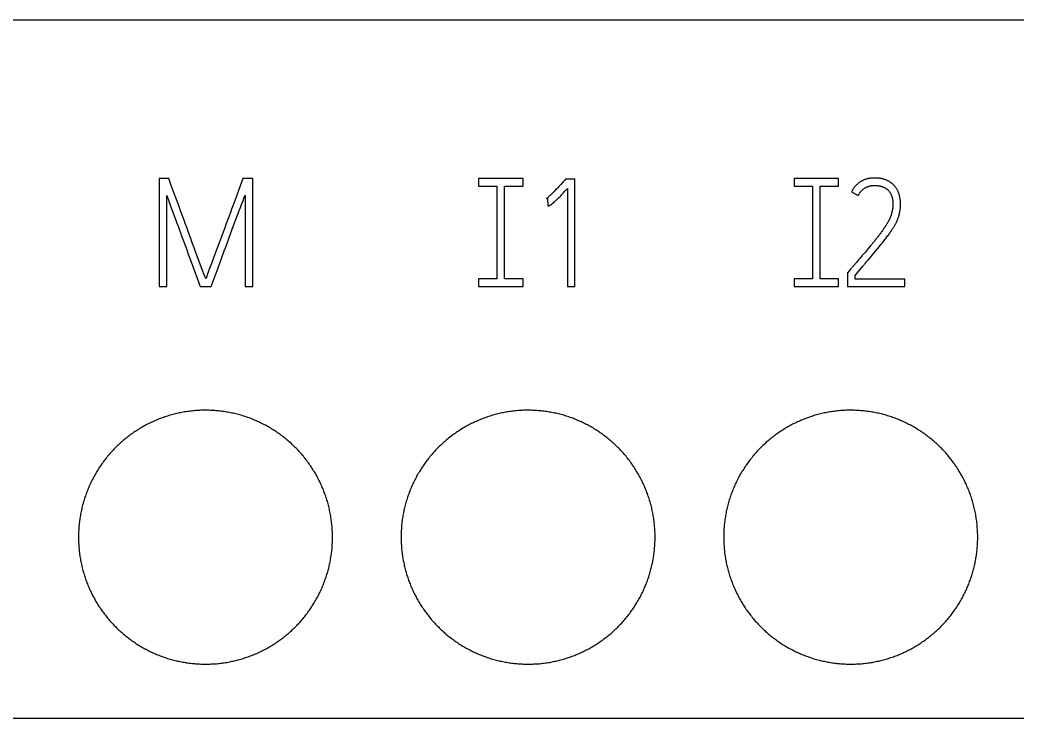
# Model space of a CAD drawing. Extents: x 0 to 420, y 0 to 297.
# Drawn here: x 118.02 to 133.72, y 223.65 to 234.65 of the extents above; entities that cross this region are included whole.
import ezdxf

# ---------------------------------------------------------------- set-up
doc = ezdxf.new("R2010")
doc.units = 0
doc.header["$LTSCALE"] = 23.1
doc.layers.add('10000_FRONT', color=7, linetype='CONTINUOUS')
doc.layers.add('10500_FRONT_LABELING', color=7, linetype='CONTINUOUS')

msp = doc.modelspace()

# ---------------------------------------------------------------- linework, layer by layer
at = {"layer": '10000_FRONT', "color": 7, "linetype": 'CONTINUOUS'}
for p, q in [((110.808, 234.648), (146.308, 234.648)), ((110.808, 223.648), (146.308, 223.648))]:
    msp.add_line(p, q, dxfattribs=at)
for points in [[(122.938, 226.498), (122.938, 226.519), (122.938, 226.541), (122.937, 226.562), (122.936, 226.583), (122.935, 226.605), (122.934, 226.626), (122.932, 226.647), (122.931, 226.668), (122.929, 226.689), (122.927, 226.71), (122.924, 226.731), (122.922, 226.752), (122.919, 226.773), (122.916, 226.794), (122.913, 226.815), (122.909, 226.836), (122.906, 226.857), (122.902, 226.877), (122.898, 226.898), (122.893, 226.919), (122.889, 226.94), (122.884, 226.96), (122.879, 226.981), (122.874, 227.001), (122.868, 227.022), (122.863, 227.042), (122.857, 227.063), (122.851, 227.083), (122.844, 227.103), (122.838, 227.124), (122.831, 227.144), (122.824, 227.164), (122.817, 227.184), (122.809, 227.204), (122.802, 227.224), (122.794, 227.244), (122.786, 227.264), (122.777, 227.283), (122.769, 227.303), (122.76, 227.322), (122.751, 227.342), (122.742, 227.361), (122.733, 227.38), (122.724, 227.399), (122.714, 227.418), (122.704, 227.436), (122.694, 227.455), (122.684, 227.473), (122.674, 227.492), (122.663, 227.51), (122.652, 227.528), (122.641, 227.546), (122.63, 227.564), (122.619, 227.582), (122.607, 227.6), (122.595, 227.618), (122.583, 227.635), (122.571, 227.653), (122.559, 227.67), (122.546, 227.687), (122.533, 227.704), (122.52, 227.721), (122.507, 227.738), (122.494, 227.755), (122.48, 227.772), (122.466, 227.788), (122.453, 227.804), (122.439, 227.82), (122.424, 227.836), (122.41, 227.852), (122.395, 227.868), (122.381, 227.883), (122.366, 227.898), (122.351, 227.913), (122.336, 227.928), (122.321, 227.943), (122.305, 227.958), (122.29, 227.972), (122.274, 227.986), (122.258, 228), (122.242, 228.014), (122.226, 228.028), (122.21, 228.042), (122.193, 228.055), (122.177, 228.068), (122.16, 228.081), (122.143, 228.094), (122.126, 228.107), (122.109, 228.119), (122.092, 228.132), (122.074, 228.144), (122.056, 228.156), (122.039, 228.168), (122.021, 228.18), (122.003, 228.191), (121.984, 228.202), (121.966, 228.214), (121.947, 228.225), (121.929, 228.235), (121.91, 228.246), (121.891, 228.256), (121.873, 228.266), (121.854, 228.276), (121.835, 228.286), (121.816, 228.295), (121.796, 228.304), (121.777, 228.313), (121.758, 228.322), (121.738, 228.331), (121.719, 228.339), (121.699, 228.347), (121.68, 228.355), (121.66, 228.363), (121.64, 228.371), (121.62, 228.378), (121.6, 228.385), (121.58, 228.392), (121.56, 228.399), (121.539, 228.405), (121.519, 228.412), (121.499, 228.418), (121.478, 228.424), (121.457, 228.429), (121.437, 228.435), (121.416, 228.44), (121.395, 228.445), (121.374, 228.45), (121.353, 228.454), (121.332, 228.459), (121.311, 228.463), (121.29, 228.467), (121.269, 228.47), (121.248, 228.474), (121.226, 228.477), (121.205, 228.48), (121.184, 228.483), (121.163, 228.485), (121.142, 228.488), (121.121, 228.49), (121.099, 228.491), (121.078, 228.493), (121.057, 228.494), (121.036, 228.496), (121.014, 228.496), (120.993, 228.497), (120.972, 228.498), (120.951, 228.498), (120.929, 228.498), (120.908, 228.498), (120.887, 228.497), (120.865, 228.497), (120.844, 228.496), (120.823, 228.495), (120.801, 228.493), (120.78, 228.492), (120.759, 228.49), (120.737, 228.488), (120.716, 228.486), (120.694, 228.483), (120.673, 228.48), (120.652, 228.477), (120.631, 228.474), (120.609, 228.471), (120.588, 228.467), (120.567, 228.463), (120.546, 228.459), (120.525, 228.455), (120.505, 228.45), (120.484, 228.446), (120.463, 228.441), (120.442, 228.436), (120.422, 228.43), (120.401, 228.425), (120.381, 228.419), (120.36, 228.413), (120.34, 228.407), (120.32, 228.4), (120.3, 228.393), (120.28, 228.386), (120.26, 228.379), (120.24, 228.372), (120.22, 228.364), (120.2, 228.357), (120.18, 228.349), (120.16, 228.341), (120.141, 228.332), (120.121, 228.323), (120.101, 228.315), (120.082, 228.305), (120.063, 228.296), (120.043, 228.287), (120.024, 228.277), (120.005, 228.267), (119.986, 228.257), (119.967, 228.247), (119.949, 228.236), (119.93, 228.226), (119.912, 228.215), (119.894, 228.204)], [(128.018, 226.498), (128.018, 226.519), (128.018, 226.541), (128.017, 226.562), (128.016, 226.583), (128.015, 226.605), (128.014, 226.626), (128.012, 226.647), (128.011, 226.668), (128.009, 226.689), (128.007, 226.71), (128.004, 226.731), (128.002, 226.752), (127.999, 226.773), (127.996, 226.794), (127.993, 226.815), (127.989, 226.836), (127.986, 226.857), (127.982, 226.877), (127.978, 226.898), (127.973, 226.919), (127.969, 226.94), (127.964, 226.96), (127.959, 226.981), (127.954, 227.001), (127.948, 227.022), (127.943, 227.042), (127.937, 227.063), (127.931, 227.083), (127.924, 227.103), (127.918, 227.124), (127.911, 227.144), (127.904, 227.164), (127.897, 227.184), (127.889, 227.204), (127.882, 227.224), (127.874, 227.244), (127.866, 227.264), (127.857, 227.283), (127.849, 227.303), (127.84, 227.322), (127.831, 227.342), (127.822, 227.361), (127.813, 227.38), (127.804, 227.399), (127.794, 227.418), (127.784, 227.436), (127.774, 227.455), (127.764, 227.473), (127.754, 227.492), (127.743, 227.51), (127.732, 227.528), (127.721, 227.546), (127.71, 227.564), (127.699, 227.582), (127.687, 227.6), (127.675, 227.618), (127.663, 227.635), (127.651, 227.653), (127.639, 227.67), (127.626, 227.687), (127.613, 227.704), (127.6, 227.721), (127.587, 227.738), (127.574, 227.755), (127.56, 227.772), (127.546, 227.788), (127.533, 227.804), (127.519, 227.82), (127.504, 227.836), (127.49, 227.852), (127.475, 227.868), (127.461, 227.883), (127.446, 227.898), (127.431, 227.913), (127.416, 227.928), (127.401, 227.943), (127.385, 227.958), (127.37, 227.972), (127.354, 227.986), (127.338, 228), (127.322, 228.014), (127.306, 228.028), (127.29, 228.042), (127.273, 228.055), (127.257, 228.068), (127.24, 228.081), (127.223, 228.094), (127.206, 228.107), (127.189, 228.119), (127.172, 228.132), (127.154, 228.144), (127.136, 228.156), (127.119, 228.168), (127.101, 228.18), (127.083, 228.191), (127.064, 228.202), (127.046, 228.214), (127.027, 228.225), (127.009, 228.235), (126.99, 228.246), (126.971, 228.256), (126.953, 228.266), (126.934, 228.276), (126.915, 228.286), (126.896, 228.295), (126.876, 228.304), (126.857, 228.313), (126.838, 228.322), (126.818, 228.331), (126.799, 228.339), (126.779, 228.347), (126.76, 228.355), (126.74, 228.363), (126.72, 228.371), (126.7, 228.378), (126.68, 228.385), (126.66, 228.392), (126.64, 228.399), (126.619, 228.405), (126.599, 228.412), (126.579, 228.418), (126.558, 228.424), (126.537, 228.429), (126.517, 228.435), (126.496, 228.44), (126.475, 228.445), (126.454, 228.45), (126.433, 228.454), (126.412, 228.459), (126.391, 228.463), (126.37, 228.467), (126.349, 228.47), (126.328, 228.474), (126.306, 228.477), (126.285, 228.48), (126.264, 228.483), (126.243, 228.485), (126.222, 228.488), (126.201, 228.49), (126.179, 228.491), (126.158, 228.493), (126.137, 228.494), (126.116, 228.496), (126.094, 228.496), (126.073, 228.497), (126.052, 228.498), (126.031, 228.498), (126.009, 228.498), (125.988, 228.498), (125.967, 228.497), (125.945, 228.497), (125.924, 228.496), (125.903, 228.495), (125.881, 228.493), (125.86, 228.492), (125.839, 228.49), (125.817, 228.488), (125.796, 228.486), (125.774, 228.483), (125.753, 228.48), (125.732, 228.477), (125.711, 228.474), (125.689, 228.471), (125.668, 228.467), (125.647, 228.463), (125.626, 228.459), (125.605, 228.455), (125.585, 228.45), (125.564, 228.446), (125.543, 228.441), (125.522, 228.436), (125.502, 228.43), (125.481, 228.425), (125.461, 228.419), (125.44, 228.413), (125.42, 228.407), (125.4, 228.4), (125.38, 228.393), (125.36, 228.386), (125.34, 228.379), (125.32, 228.372), (125.3, 228.364), (125.28, 228.357), (125.26, 228.349), (125.24, 228.341), (125.221, 228.332), (125.201, 228.323), (125.181, 228.315), (125.162, 228.305), (125.143, 228.296), (125.123, 228.287), (125.104, 228.277), (125.085, 228.267), (125.066, 228.257), (125.047, 228.247), (125.029, 228.236), (125.01, 228.226), (124.992, 228.215), (124.974, 228.204)], [(133.098, 226.498), (133.098, 226.519), (133.098, 226.541), (133.097, 226.562), (133.096, 226.583), (133.095, 226.605), (133.094, 226.626), (133.092, 226.647), (133.091, 226.668), (133.089, 226.689), (133.087, 226.71), (133.084, 226.731), (133.082, 226.752), (133.079, 226.773), (133.076, 226.794), (133.073, 226.815), (133.069, 226.836), (133.066, 226.857), (133.062, 226.877), (133.058, 226.898), (133.053, 226.919), (133.049, 226.94), (133.044, 226.96), (133.039, 226.981), (133.034, 227.001), (133.028, 227.022), (133.023, 227.042), (133.017, 227.063), (133.011, 227.083), (133.004, 227.103), (132.998, 227.124), (132.991, 227.144), (132.984, 227.164), (132.977, 227.184), (132.969, 227.204), (132.962, 227.224), (132.954, 227.244), (132.946, 227.264), (132.937, 227.283), (132.929, 227.303), (132.92, 227.322), (132.911, 227.342), (132.902, 227.361), (132.893, 227.38), (132.884, 227.399), (132.874, 227.418), (132.864, 227.436), (132.854, 227.455), (132.844, 227.473), (132.834, 227.492), (132.823, 227.51), (132.812, 227.528), (132.801, 227.546), (132.79, 227.564), (132.779, 227.582), (132.767, 227.6), (132.755, 227.618), (132.743, 227.635), (132.731, 227.653), (132.719, 227.67), (132.706, 227.687), (132.693, 227.704), (132.68, 227.721), (132.667, 227.738), (132.654, 227.755), (132.64, 227.772), (132.626, 227.788), (132.613, 227.804), (132.599, 227.82), (132.584, 227.836), (132.57, 227.852), (132.555, 227.868), (132.541, 227.883), (132.526, 227.898), (132.511, 227.913), (132.496, 227.928), (132.481, 227.943), (132.465, 227.958), (132.45, 227.972), (132.434, 227.986), (132.418, 228), (132.402, 228.014), (132.386, 228.028), (132.37, 228.042), (132.353, 228.055), (132.337, 228.068), (132.32, 228.081), (132.303, 228.094), (132.286, 228.107), (132.269, 228.119), (132.252, 228.132), (132.234, 228.144), (132.216, 228.156), (132.199, 228.168), (132.181, 228.18), (132.163, 228.191), (132.144, 228.202), (132.126, 228.214), (132.107, 228.225), (132.089, 228.235), (132.07, 228.246), (132.051, 228.256), (132.033, 228.266), (132.014, 228.276), (131.995, 228.286), (131.976, 228.295), (131.956, 228.304), (131.937, 228.313), (131.918, 228.322), (131.898, 228.331), (131.879, 228.339), (131.859, 228.347), (131.84, 228.355), (131.82, 228.363), (131.8, 228.371), (131.78, 228.378), (131.76, 228.385), (131.74, 228.392), (131.72, 228.399), (131.699, 228.405), (131.679, 228.412), (131.659, 228.418), (131.638, 228.424), (131.617, 228.429), (131.597, 228.435), (131.576, 228.44), (131.555, 228.445), (131.534, 228.45), (131.513, 228.454), (131.492, 228.459), (131.471, 228.463), (131.45, 228.467), (131.429, 228.47), (131.408, 228.474), (131.386, 228.477), (131.365, 228.48), (131.344, 228.483), (131.323, 228.485), (131.302, 228.488), (131.281, 228.49), (131.259, 228.491), (131.238, 228.493), (131.217, 228.494), (131.196, 228.496), (131.174, 228.496), (131.153, 228.497), (131.132, 228.498), (131.111, 228.498), (131.089, 228.498), (131.068, 228.498), (131.047, 228.497), (131.025, 228.497), (131.004, 228.496), (130.983, 228.495), (130.961, 228.493), (130.94, 228.492), (130.919, 228.49), (130.897, 228.488), (130.876, 228.486), (130.854, 228.483), (130.833, 228.48), (130.812, 228.477), (130.791, 228.474), (130.769, 228.471), (130.748, 228.467), (130.727, 228.463), (130.706, 228.459), (130.685, 228.455), (130.665, 228.45), (130.644, 228.446), (130.623, 228.441), (130.602, 228.436), (130.582, 228.43), (130.561, 228.425), (130.541, 228.419), (130.52, 228.413), (130.5, 228.407), (130.48, 228.4), (130.46, 228.393), (130.44, 228.386), (130.42, 228.379), (130.4, 228.372), (130.38, 228.364), (130.36, 228.357), (130.34, 228.349), (130.32, 228.341), (130.301, 228.332), (130.281, 228.323), (130.261, 228.315), (130.242, 228.305), (130.223, 228.296), (130.203, 228.287), (130.184, 228.277), (130.165, 228.267), (130.146, 228.257), (130.127, 228.247), (130.109, 228.236), (130.09, 228.226), (130.072, 228.215), (130.054, 228.204)], [(119.894, 228.204), (119.876, 228.192), (119.858, 228.181), (119.84, 228.169), (119.822, 228.158), (119.805, 228.146), (119.787, 228.134), (119.77, 228.121), (119.753, 228.109), (119.736, 228.096), (119.719, 228.083), (119.702, 228.07), (119.685, 228.057), (119.669, 228.044), (119.653, 228.03), (119.636, 228.016), (119.62, 228.002), (119.604, 227.988), (119.589, 227.974), (119.573, 227.96), (119.557, 227.945), (119.542, 227.93), (119.527, 227.915), (119.511, 227.9), (119.497, 227.884), (119.482, 227.869), (119.467, 227.853), (119.453, 227.837), (119.439, 227.821), (119.425, 227.805), (119.411, 227.789), (119.397, 227.773), (119.384, 227.756), (119.37, 227.74), (119.357, 227.723), (119.344, 227.706), (119.332, 227.689), (119.319, 227.672), (119.307, 227.655), (119.295, 227.638), (119.283, 227.62), (119.271, 227.603), (119.259, 227.585), (119.248, 227.567), (119.237, 227.549), (119.226, 227.531), (119.215, 227.513), (119.204, 227.494), (119.193, 227.476), (119.183, 227.457), (119.173, 227.439), (119.163, 227.42), (119.153, 227.401), (119.144, 227.382), (119.134, 227.362), (119.125, 227.343), (119.116, 227.324), (119.108, 227.304), (119.099, 227.284), (119.091, 227.265), (119.083, 227.245), (119.075, 227.225), (119.067, 227.206), (119.06, 227.186), (119.053, 227.166), (119.046, 227.146), (119.039, 227.126), (119.033, 227.105), (119.026, 227.085), (119.02, 227.065), (119.014, 227.045), (119.009, 227.024), (119.003, 227.004), (118.998, 226.983), (118.993, 226.963), (118.988, 226.942), (118.983, 226.922), (118.979, 226.901), (118.975, 226.88), (118.971, 226.859), (118.967, 226.838), (118.964, 226.817), (118.96, 226.796), (118.957, 226.775), (118.955, 226.754), (118.952, 226.733), (118.949, 226.712), (118.947, 226.69), (118.945, 226.669), (118.944, 226.648), (118.942, 226.626), (118.941, 226.605), (118.94, 226.584), (118.939, 226.562), (118.939, 226.541), (118.938, 226.519), (118.938, 226.498)], [(124.974, 228.204), (124.956, 228.192), (124.938, 228.181), (124.92, 228.169), (124.902, 228.158), (124.885, 228.146), (124.867, 228.134), (124.85, 228.121), (124.833, 228.109), (124.816, 228.096), (124.799, 228.083), (124.782, 228.07), (124.765, 228.057), (124.749, 228.044), (124.733, 228.03), (124.716, 228.016), (124.7, 228.002), (124.684, 227.988), (124.669, 227.974), (124.653, 227.96), (124.637, 227.945), (124.622, 227.93), (124.607, 227.915), (124.591, 227.9), (124.577, 227.884), (124.562, 227.869), (124.547, 227.853), (124.533, 227.837), (124.519, 227.821), (124.505, 227.805), (124.491, 227.789), (124.477, 227.773), (124.464, 227.756), (124.45, 227.74), (124.437, 227.723), (124.424, 227.706), (124.412, 227.689), (124.399, 227.672), (124.387, 227.655), (124.375, 227.638), (124.363, 227.62), (124.351, 227.603), (124.339, 227.585), (124.328, 227.567), (124.317, 227.549), (124.306, 227.531), (124.295, 227.513), (124.284, 227.494), (124.273, 227.476), (124.263, 227.457), (124.253, 227.439), (124.243, 227.42), (124.233, 227.401), (124.224, 227.382), (124.214, 227.362), (124.205, 227.343), (124.196, 227.324), (124.188, 227.304), (124.179, 227.284), (124.171, 227.265), (124.163, 227.245), (124.155, 227.225), (124.147, 227.206), (124.14, 227.186), (124.133, 227.166), (124.126, 227.146), (124.119, 227.126), (124.113, 227.105), (124.106, 227.085), (124.1, 227.065), (124.094, 227.045), (124.089, 227.024), (124.083, 227.004), (124.078, 226.983), (124.073, 226.963), (124.068, 226.942), (124.063, 226.922), (124.059, 226.901), (124.055, 226.88), (124.051, 226.859), (124.047, 226.838), (124.044, 226.817), (124.04, 226.796), (124.037, 226.775), (124.035, 226.754), (124.032, 226.733), (124.029, 226.712), (124.027, 226.69), (124.025, 226.669), (124.024, 226.648), (124.022, 226.626), (124.021, 226.605), (124.02, 226.584), (124.019, 226.562), (124.019, 226.541), (124.018, 226.519), (124.018, 226.498)], [(130.054, 228.204), (130.036, 228.192), (130.018, 228.181), (130, 228.169), (129.982, 228.158), (129.965, 228.146), (129.947, 228.134), (129.93, 228.121), (129.913, 228.109), (129.896, 228.096), (129.879, 228.083), (129.862, 228.07), (129.845, 228.057), (129.829, 228.044), (129.813, 228.03), (129.796, 228.016), (129.78, 228.002), (129.764, 227.988), (129.749, 227.974), (129.733, 227.96), (129.717, 227.945), (129.702, 227.93), (129.687, 227.915), (129.671, 227.9), (129.657, 227.884), (129.642, 227.869), (129.627, 227.853), (129.613, 227.837), (129.599, 227.821), (129.585, 227.805), (129.571, 227.789), (129.557, 227.773), (129.544, 227.756), (129.53, 227.74), (129.517, 227.723), (129.504, 227.706), (129.492, 227.689), (129.479, 227.672), (129.467, 227.655), (129.455, 227.638), (129.443, 227.62), (129.431, 227.603), (129.419, 227.585), (129.408, 227.567), (129.397, 227.549), (129.386, 227.531), (129.375, 227.513), (129.364, 227.494), (129.353, 227.476), (129.343, 227.457), (129.333, 227.439), (129.323, 227.42), (129.313, 227.401), (129.304, 227.382), (129.294, 227.362), (129.285, 227.343), (129.276, 227.324), (129.268, 227.304), (129.259, 227.284), (129.251, 227.265), (129.243, 227.245), (129.235, 227.225), (129.227, 227.206), (129.22, 227.186), (129.213, 227.166), (129.206, 227.146), (129.199, 227.126), (129.193, 227.105), (129.186, 227.085), (129.18, 227.065), (129.174, 227.045), (129.169, 227.024), (129.163, 227.004), (129.158, 226.983), (129.153, 226.963), (129.148, 226.942), (129.143, 226.922), (129.139, 226.901), (129.135, 226.88), (129.131, 226.859), (129.127, 226.838), (129.124, 226.817), (129.12, 226.796), (129.117, 226.775), (129.115, 226.754), (129.112, 226.733), (129.109, 226.712), (129.107, 226.69), (129.105, 226.669), (129.104, 226.648), (129.102, 226.626), (129.101, 226.605), (129.1, 226.584), (129.099, 226.562), (129.099, 226.541), (129.098, 226.519), (129.098, 226.498)], [(118.938, 226.498), (118.938, 226.477), (118.938, 226.457), (118.939, 226.436), (118.94, 226.416), (118.941, 226.395), (118.942, 226.375), (118.943, 226.355), (118.945, 226.334), (118.947, 226.314), (118.949, 226.294), (118.951, 226.274), (118.953, 226.254), (118.956, 226.233), (118.958, 226.213), (118.961, 226.193), (118.965, 226.173), (118.968, 226.153), (118.972, 226.133), (118.975, 226.113), (118.979, 226.093), (118.984, 226.073), (118.988, 226.054), (118.993, 226.034), (118.997, 226.014), (119.003, 225.994), (119.008, 225.975), (119.013, 225.955), (119.019, 225.935), (119.025, 225.916), (119.031, 225.896), (119.037, 225.877), (119.043, 225.857), (119.05, 225.838), (119.057, 225.818), (119.064, 225.799), (119.071, 225.78), (119.079, 225.761), (119.087, 225.742), (119.094, 225.723), (119.102, 225.704), (119.111, 225.685), (119.119, 225.667), (119.128, 225.648), (119.136, 225.63), (119.145, 225.612), (119.154, 225.593), (119.164, 225.575), (119.173, 225.557), (119.183, 225.539), (119.193, 225.522), (119.203, 225.504), (119.213, 225.486), (119.223, 225.469), (119.234, 225.451), (119.244, 225.434), (119.255, 225.417), (119.266, 225.4), (119.278, 225.383), (119.289, 225.366), (119.301, 225.349), (119.313, 225.333), (119.325, 225.316), (119.337, 225.299), (119.349, 225.283), (119.362, 225.267), (119.375, 225.251), (119.388, 225.235), (119.401, 225.219), (119.414, 225.203), (119.427, 225.187), (119.441, 225.172), (119.455, 225.157), (119.468, 225.142), (119.482, 225.127), (119.496, 225.112), (119.511, 225.097), (119.525, 225.083), (119.539, 225.068), (119.554, 225.054), (119.569, 225.04), (119.584, 225.026), (119.599, 225.012), (119.614, 224.999), (119.629, 224.986), (119.645, 224.972), (119.66, 224.959), (119.676, 224.946), (119.692, 224.933), (119.708, 224.921), (119.724, 224.908), (119.741, 224.896), (119.757, 224.884), (119.774, 224.872), (119.79, 224.86), (119.807, 224.848), (119.824, 224.837), (119.841, 224.825), (119.859, 224.814), (119.876, 224.803), (119.894, 224.792), (119.911, 224.782), (119.929, 224.771), (119.947, 224.761), (119.965, 224.751), (119.983, 224.741), (120.001, 224.731), (120.019, 224.722), (120.037, 224.712), (120.056, 224.703), (120.074, 224.694), (120.093, 224.685), (120.111, 224.677), (120.13, 224.669), (120.148, 224.66), (120.167, 224.652), (120.186, 224.645), (120.205, 224.637), (120.224, 224.63), (120.243, 224.623), (120.262, 224.616), (120.282, 224.609), (120.301, 224.602), (120.32, 224.596), (120.34, 224.589), (120.359, 224.583), (120.379, 224.578), (120.399, 224.572), (120.419, 224.567), (120.439, 224.561), (120.459, 224.556), (120.479, 224.551), (120.499, 224.547), (120.519, 224.542), (120.539, 224.538), (120.56, 224.534), (120.58, 224.53), (120.6, 224.527), (120.62, 224.523), (120.641, 224.52), (120.661, 224.517), (120.681, 224.515), (120.702, 224.512), (120.722, 224.51), (120.742, 224.508), (120.763, 224.506), (120.783, 224.504), (120.803, 224.503), (120.824, 224.501), (120.844, 224.5), (120.865, 224.499), (120.885, 224.499), (120.905, 224.498), (120.926, 224.498), (120.946, 224.498), (120.967, 224.498), (120.987, 224.499), (121.008, 224.499), (121.028, 224.5), (121.049, 224.501), (121.069, 224.502), (121.09, 224.504), (121.11, 224.505), (121.131, 224.507), (121.151, 224.509), (121.172, 224.512), (121.193, 224.514), (121.213, 224.517), (121.233, 224.52), (121.254, 224.523), (121.274, 224.526), (121.294, 224.53), (121.315, 224.534), (121.335, 224.538), (121.355, 224.542), (121.375, 224.546), (121.395, 224.551), (121.415, 224.556), (121.434, 224.561), (121.454, 224.566), (121.474, 224.571), (121.494, 224.577), (121.513, 224.582), (121.533, 224.588), (121.552, 224.595), (121.572, 224.601), (121.591, 224.608), (121.61, 224.614), (121.629, 224.621), (121.649, 224.628), (121.668, 224.636), (121.687, 224.643), (121.706, 224.651), (121.725, 224.659), (121.744, 224.667), (121.762, 224.676), (121.781, 224.684), (121.8, 224.693), (121.818, 224.702), (121.837, 224.711)], [(121.837, 224.711), (121.855, 224.721), (121.874, 224.73), (121.892, 224.74), (121.91, 224.75), (121.928, 224.76), (121.945, 224.77), (121.963, 224.781), (121.981, 224.791), (121.998, 224.802), (122.015, 224.813), (122.032, 224.824), (122.049, 224.835), (122.066, 224.847), (122.083, 224.858), (122.1, 224.87), (122.116, 224.882), (122.133, 224.894), (122.149, 224.906), (122.165, 224.919), (122.181, 224.931), (122.197, 224.944), (122.213, 224.957), (122.229, 224.97), (122.244, 224.983), (122.26, 224.997), (122.275, 225.01), (122.29, 225.024), (122.305, 225.038), (122.32, 225.052), (122.335, 225.067), (122.35, 225.081), (122.364, 225.096), (122.379, 225.11), (122.393, 225.125), (122.407, 225.14), (122.421, 225.156), (122.434, 225.171), (122.448, 225.186), (122.461, 225.202), (122.474, 225.217), (122.487, 225.233), (122.5, 225.249), (122.513, 225.265), (122.525, 225.281), (122.538, 225.297), (122.55, 225.314), (122.562, 225.33), (122.574, 225.347), (122.585, 225.363), (122.597, 225.38), (122.608, 225.397), (122.619, 225.414), (122.63, 225.431), (122.641, 225.449), (122.651, 225.466), (122.662, 225.484), (122.672, 225.501), (122.682, 225.519), (122.692, 225.537), (122.702, 225.555), (122.711, 225.573), (122.721, 225.591), (122.73, 225.61), (122.739, 225.628), (122.748, 225.647), (122.757, 225.665), (122.765, 225.684), (122.773, 225.703), (122.781, 225.722), (122.789, 225.741), (122.797, 225.76), (122.804, 225.779), (122.811, 225.798), (122.819, 225.817), (122.825, 225.836), (122.832, 225.855), (122.838, 225.875), (122.845, 225.894), (122.851, 225.913), (122.857, 225.933), (122.862, 225.952), (122.868, 225.972), (122.873, 225.992), (122.878, 226.011), (122.883, 226.031), (122.887, 226.051), (122.892, 226.071), (122.896, 226.09), (122.9, 226.11), (122.904, 226.13), (122.908, 226.151), (122.911, 226.171), (122.914, 226.191), (122.917, 226.211), (122.92, 226.231), (122.923, 226.252), (122.925, 226.272), (122.928, 226.293), (122.93, 226.313), (122.931, 226.334), (122.933, 226.354), (122.934, 226.375), (122.935, 226.395), (122.936, 226.416), (122.937, 226.436), (122.938, 226.457), (122.938, 226.477), (122.938, 226.498)], [(124.018, 226.498), (124.018, 226.477), (124.018, 226.457), (124.019, 226.436), (124.02, 226.416), (124.021, 226.395), (124.022, 226.375), (124.023, 226.355), (124.025, 226.334), (124.027, 226.314), (124.029, 226.294), (124.031, 226.274), (124.033, 226.254), (124.036, 226.233), (124.038, 226.213), (124.041, 226.193), (124.045, 226.173), (124.048, 226.153), (124.052, 226.133), (124.055, 226.113), (124.059, 226.093), (124.064, 226.073), (124.068, 226.054), (124.073, 226.034), (124.077, 226.014), (124.083, 225.994), (124.088, 225.975), (124.093, 225.955), (124.099, 225.935), (124.105, 225.916), (124.111, 225.896), (124.117, 225.877), (124.123, 225.857), (124.13, 225.838), (124.137, 225.818), (124.144, 225.799), (124.151, 225.78), (124.159, 225.761), (124.167, 225.742), (124.174, 225.723), (124.182, 225.704), (124.191, 225.685), (124.199, 225.667), (124.208, 225.648), (124.216, 225.63), (124.225, 225.612), (124.234, 225.593), (124.244, 225.575), (124.253, 225.557), (124.263, 225.539), (124.273, 225.522), (124.283, 225.504), (124.293, 225.486), (124.303, 225.469), (124.314, 225.451), (124.324, 225.434), (124.335, 225.417), (124.346, 225.4), (124.358, 225.383), (124.369, 225.366), (124.381, 225.349), (124.393, 225.333), (124.405, 225.316), (124.417, 225.299), (124.429, 225.283), (124.442, 225.267), (124.455, 225.251), (124.468, 225.235), (124.481, 225.219), (124.494, 225.203), (124.507, 225.187), (124.521, 225.172), (124.535, 225.157), (124.548, 225.142), (124.562, 225.127), (124.576, 225.112), (124.591, 225.097), (124.605, 225.083), (124.619, 225.068), (124.634, 225.054), (124.649, 225.04), (124.664, 225.026), (124.679, 225.012), (124.694, 224.999), (124.709, 224.986), (124.725, 224.972), (124.74, 224.959), (124.756, 224.946), (124.772, 224.933), (124.788, 224.921), (124.804, 224.908), (124.821, 224.896), (124.837, 224.884), (124.854, 224.872), (124.87, 224.86), (124.887, 224.848), (124.904, 224.837), (124.921, 224.825), (124.939, 224.814), (124.956, 224.803), (124.974, 224.792), (124.991, 224.782), (125.009, 224.771), (125.027, 224.761), (125.045, 224.751), (125.063, 224.741), (125.081, 224.731), (125.099, 224.722), (125.117, 224.712), (125.136, 224.703), (125.154, 224.694), (125.173, 224.685), (125.191, 224.677), (125.21, 224.669), (125.228, 224.66), (125.247, 224.652), (125.266, 224.645), (125.285, 224.637), (125.304, 224.63), (125.323, 224.623), (125.342, 224.616), (125.362, 224.609), (125.381, 224.602), (125.4, 224.596), (125.42, 224.589), (125.439, 224.583), (125.459, 224.578), (125.479, 224.572), (125.499, 224.567), (125.519, 224.561), (125.539, 224.556), (125.559, 224.551), (125.579, 224.547), (125.599, 224.542), (125.619, 224.538), (125.64, 224.534), (125.66, 224.53), (125.68, 224.527), (125.7, 224.523), (125.721, 224.52), (125.741, 224.517), (125.761, 224.515), (125.782, 224.512), (125.802, 224.51), (125.822, 224.508), (125.843, 224.506), (125.863, 224.504), (125.883, 224.503), (125.904, 224.501), (125.924, 224.5), (125.945, 224.499), (125.965, 224.499), (125.985, 224.498), (126.006, 224.498), (126.026, 224.498), (126.047, 224.498), (126.067, 224.499), (126.088, 224.499), (126.108, 224.5), (126.129, 224.501), (126.149, 224.502), (126.17, 224.504), (126.19, 224.505), (126.211, 224.507), (126.231, 224.509), (126.252, 224.512), (126.273, 224.514), (126.293, 224.517), (126.313, 224.52), (126.334, 224.523), (126.354, 224.526), (126.374, 224.53), (126.395, 224.534), (126.415, 224.538), (126.435, 224.542), (126.455, 224.546), (126.475, 224.551), (126.495, 224.556), (126.514, 224.561), (126.534, 224.566), (126.554, 224.571), (126.574, 224.577), (126.593, 224.582), (126.613, 224.588), (126.632, 224.595), (126.652, 224.601), (126.671, 224.608), (126.69, 224.614), (126.709, 224.621), (126.729, 224.628), (126.748, 224.636), (126.767, 224.643), (126.786, 224.651), (126.805, 224.659), (126.824, 224.667), (126.842, 224.676), (126.861, 224.684), (126.88, 224.693), (126.898, 224.702), (126.917, 224.711)], [(126.917, 224.711), (126.935, 224.721), (126.954, 224.73), (126.972, 224.74), (126.99, 224.75), (127.008, 224.76), (127.025, 224.77), (127.043, 224.781), (127.061, 224.791), (127.078, 224.802), (127.095, 224.813), (127.112, 224.824), (127.129, 224.835), (127.146, 224.847), (127.163, 224.858), (127.18, 224.87), (127.196, 224.882), (127.213, 224.894), (127.229, 224.906), (127.245, 224.919), (127.261, 224.931), (127.277, 224.944), (127.293, 224.957), (127.309, 224.97), (127.324, 224.983), (127.34, 224.997), (127.355, 225.01), (127.37, 225.024), (127.385, 225.038), (127.4, 225.052), (127.415, 225.067), (127.43, 225.081), (127.444, 225.096), (127.459, 225.11), (127.473, 225.125), (127.487, 225.14), (127.501, 225.156), (127.514, 225.171), (127.528, 225.186), (127.541, 225.202), (127.554, 225.217), (127.567, 225.233), (127.58, 225.249), (127.593, 225.265), (127.605, 225.281), (127.618, 225.297), (127.63, 225.314), (127.642, 225.33), (127.654, 225.347), (127.665, 225.363), (127.677, 225.38), (127.688, 225.397), (127.699, 225.414), (127.71, 225.431), (127.721, 225.449), (127.731, 225.466), (127.742, 225.484), (127.752, 225.501), (127.762, 225.519), (127.772, 225.537), (127.782, 225.555), (127.791, 225.573), (127.801, 225.591), (127.81, 225.61), (127.819, 225.628), (127.828, 225.647), (127.837, 225.665), (127.845, 225.684), (127.853, 225.703), (127.861, 225.722), (127.869, 225.741), (127.877, 225.76), (127.884, 225.779), (127.891, 225.798), (127.899, 225.817), (127.905, 225.836), (127.912, 225.855), (127.918, 225.875), (127.925, 225.894), (127.931, 225.913), (127.937, 225.933), (127.942, 225.952), (127.948, 225.972), (127.953, 225.992), (127.958, 226.011), (127.963, 226.031), (127.967, 226.051), (127.972, 226.071), (127.976, 226.09), (127.98, 226.11), (127.984, 226.13), (127.988, 226.151), (127.991, 226.171), (127.994, 226.191), (127.997, 226.211), (128, 226.231), (128.003, 226.252), (128.005, 226.272), (128.008, 226.293), (128.01, 226.313), (128.011, 226.334), (128.013, 226.354), (128.014, 226.375), (128.015, 226.395), (128.016, 226.416), (128.017, 226.436), (128.018, 226.457), (128.018, 226.477), (128.018, 226.498)], [(129.098, 226.498), (129.098, 226.477), (129.098, 226.457), (129.099, 226.436), (129.1, 226.416), (129.101, 226.395), (129.102, 226.375), (129.103, 226.355), (129.105, 226.334), (129.107, 226.314), (129.109, 226.294), (129.111, 226.274), (129.113, 226.254), (129.116, 226.233), (129.118, 226.213), (129.121, 226.193), (129.125, 226.173), (129.128, 226.153), (129.132, 226.133), (129.135, 226.113), (129.139, 226.093), (129.144, 226.073), (129.148, 226.054), (129.153, 226.034), (129.157, 226.014), (129.163, 225.994), (129.168, 225.975), (129.173, 225.955), (129.179, 225.935), (129.185, 225.916), (129.191, 225.896), (129.197, 225.877), (129.203, 225.857), (129.21, 225.838), (129.217, 225.818), (129.224, 225.799), (129.231, 225.78), (129.239, 225.761), (129.247, 225.742), (129.254, 225.723), (129.262, 225.704), (129.271, 225.685), (129.279, 225.667), (129.288, 225.648), (129.296, 225.63), (129.305, 225.612), (129.314, 225.593), (129.324, 225.575), (129.333, 225.557), (129.343, 225.539), (129.353, 225.522), (129.363, 225.504), (129.373, 225.486), (129.383, 225.469), (129.394, 225.451), (129.404, 225.434), (129.415, 225.417), (129.426, 225.4), (129.438, 225.383), (129.449, 225.366), (129.461, 225.349), (129.473, 225.333), (129.485, 225.316), (129.497, 225.299), (129.509, 225.283), (129.522, 225.267), (129.535, 225.251), (129.548, 225.235), (129.561, 225.219), (129.574, 225.203), (129.587, 225.187), (129.601, 225.172), (129.615, 225.157), (129.628, 225.142), (129.642, 225.127), (129.656, 225.112), (129.671, 225.097), (129.685, 225.083), (129.699, 225.068), (129.714, 225.054), (129.729, 225.04), (129.744, 225.026), (129.759, 225.012), (129.774, 224.999), (129.789, 224.986), (129.805, 224.972), (129.82, 224.959), (129.836, 224.946), (129.852, 224.933), (129.868, 224.921), (129.884, 224.908), (129.901, 224.896), (129.917, 224.884), (129.934, 224.872), (129.95, 224.86), (129.967, 224.848), (129.984, 224.837), (130.001, 224.825), (130.019, 224.814), (130.036, 224.803), (130.054, 224.792), (130.071, 224.782), (130.089, 224.771), (130.107, 224.761), (130.125, 224.751), (130.143, 224.741), (130.161, 224.731), (130.179, 224.722), (130.197, 224.712), (130.216, 224.703), (130.234, 224.694), (130.253, 224.685), (130.271, 224.677), (130.29, 224.669), (130.308, 224.66), (130.327, 224.652), (130.346, 224.645), (130.365, 224.637), (130.384, 224.63), (130.403, 224.623), (130.422, 224.616), (130.442, 224.609), (130.461, 224.602), (130.48, 224.596), (130.5, 224.589), (130.519, 224.583), (130.539, 224.578), (130.559, 224.572), (130.579, 224.567), (130.599, 224.561), (130.619, 224.556), (130.639, 224.551), (130.659, 224.547), (130.679, 224.542), (130.699, 224.538), (130.72, 224.534), (130.74, 224.53), (130.76, 224.527), (130.78, 224.523), (130.801, 224.52), (130.821, 224.517), (130.841, 224.515), (130.862, 224.512), (130.882, 224.51), (130.902, 224.508), (130.923, 224.506), (130.943, 224.504), (130.963, 224.503), (130.984, 224.501), (131.004, 224.5), (131.025, 224.499), (131.045, 224.499), (131.065, 224.498), (131.086, 224.498), (131.106, 224.498), (131.127, 224.498), (131.147, 224.499), (131.168, 224.499), (131.188, 224.5), (131.209, 224.501), (131.229, 224.502), (131.25, 224.504), (131.27, 224.505), (131.291, 224.507), (131.311, 224.509), (131.332, 224.512), (131.353, 224.514), (131.373, 224.517), (131.393, 224.52), (131.414, 224.523), (131.434, 224.526), (131.454, 224.53), (131.475, 224.534), (131.495, 224.538), (131.515, 224.542), (131.535, 224.546), (131.555, 224.551), (131.575, 224.556), (131.594, 224.561), (131.614, 224.566), (131.634, 224.571), (131.654, 224.577), (131.673, 224.582), (131.693, 224.588), (131.712, 224.595), (131.732, 224.601), (131.751, 224.608), (131.77, 224.614), (131.789, 224.621), (131.809, 224.628), (131.828, 224.636), (131.847, 224.643), (131.866, 224.651), (131.885, 224.659), (131.904, 224.667), (131.922, 224.676), (131.941, 224.684), (131.96, 224.693), (131.978, 224.702), (131.997, 224.711)], [(131.997, 224.711), (132.015, 224.721), (132.034, 224.73), (132.052, 224.74), (132.07, 224.75), (132.088, 224.76), (132.105, 224.77), (132.123, 224.781), (132.141, 224.791), (132.158, 224.802), (132.175, 224.813), (132.192, 224.824), (132.209, 224.835), (132.226, 224.847), (132.243, 224.858), (132.26, 224.87), (132.276, 224.882), (132.293, 224.894), (132.309, 224.906), (132.325, 224.919), (132.341, 224.931), (132.357, 224.944), (132.373, 224.957), (132.389, 224.97), (132.404, 224.983), (132.42, 224.997), (132.435, 225.01), (132.45, 225.024), (132.465, 225.038), (132.48, 225.052), (132.495, 225.067), (132.51, 225.081), (132.524, 225.096), (132.539, 225.11), (132.553, 225.125), (132.567, 225.14), (132.581, 225.156), (132.594, 225.171), (132.608, 225.186), (132.621, 225.202), (132.634, 225.217), (132.647, 225.233), (132.66, 225.249), (132.673, 225.265), (132.685, 225.281), (132.698, 225.297), (132.71, 225.314), (132.722, 225.33), (132.734, 225.347), (132.745, 225.363), (132.757, 225.38), (132.768, 225.397), (132.779, 225.414), (132.79, 225.431), (132.801, 225.449), (132.811, 225.466), (132.822, 225.484), (132.832, 225.501), (132.842, 225.519), (132.852, 225.537), (132.862, 225.555), (132.871, 225.573), (132.881, 225.591), (132.89, 225.61), (132.899, 225.628), (132.908, 225.647), (132.917, 225.665), (132.925, 225.684), (132.933, 225.703), (132.941, 225.722), (132.949, 225.741), (132.957, 225.76), (132.964, 225.779), (132.971, 225.798), (132.979, 225.817), (132.985, 225.836), (132.992, 225.855), (132.998, 225.875), (133.005, 225.894), (133.011, 225.913), (133.017, 225.933), (133.022, 225.952), (133.028, 225.972), (133.033, 225.992), (133.038, 226.011), (133.043, 226.031), (133.047, 226.051), (133.052, 226.071), (133.056, 226.09), (133.06, 226.11), (133.064, 226.13), (133.068, 226.151), (133.071, 226.171), (133.074, 226.191), (133.077, 226.211), (133.08, 226.231), (133.083, 226.252), (133.085, 226.272), (133.088, 226.293), (133.09, 226.313), (133.091, 226.334), (133.093, 226.354), (133.094, 226.375), (133.095, 226.395), (133.096, 226.416), (133.097, 226.436), (133.098, 226.457), (133.098, 226.477), (133.098, 226.498)]]:
    msp.add_lwpolyline(points, dxfattribs=at)
at = {"layer": '10500_FRONT_LABELING', "color": 7, "linetype": 'CONTINUOUS'}
for p, q in [((120.208, 232.148), (120.208, 230.448)), ((120.359, 232.148), (120.208, 232.148)), ((120.399, 232.039), (120.359, 232.148)), ((121.528, 232.148), (121.459, 231.96)), ((121.682, 232.148), (121.528, 232.148)), ((121.682, 230.448), (121.682, 232.148)), ((125.238, 232.148), (125.238, 232.028)), ((125.938, 232.148), (125.238, 232.148)), ((125.938, 232.028), (125.938, 232.148)), ((126.608, 232.139), (126.591, 232.12)), ((126.756, 232.139), (126.608, 232.139)), ((126.756, 230.446), (126.756, 232.139)), ((130.208, 232.148), (130.208, 232.028)), ((130.908, 232.148), (130.208, 232.148)), ((130.908, 232.028), (130.908, 232.148)), ((121.459, 231.96), (121.42, 231.853)), ((125.238, 232.028), (125.528, 232.028)), ((125.528, 232.028), (125.528, 230.568)), ((125.648, 230.568), (125.648, 232.028)), ((125.648, 232.028), (125.938, 232.028)), ((126.425, 231.94), (126.414, 231.929)), ((126.436, 231.952), (126.425, 231.94)), ((126.452, 231.969), (126.436, 231.952)), ((126.468, 231.986), (126.452, 231.969)), ((126.484, 232.003), (126.468, 231.986)), ((126.501, 232.021), (126.484, 232.003)), ((126.517, 232.038), (126.501, 232.021)), ((126.533, 232.055), (126.517, 232.038)), ((126.547, 231.895), (126.57, 231.919)), ((126.57, 231.919), (126.596, 231.948)), ((126.596, 231.948), (126.638, 231.992)), ((126.638, 231.992), (126.638, 230.446)), ((130.208, 232.028), (130.498, 232.028)), ((130.498, 232.028), (130.498, 230.568)), ((130.618, 230.568), (130.618, 232.028)), ((130.618, 232.028), (130.908, 232.028)), ((131.112, 231.938), (131.218, 231.884)), ((120.328, 230.448), (120.328, 231.884)), ((120.506, 231.748), (120.479, 231.821)), ((121.39, 231.773), (121.37, 231.719)), ((121.42, 231.853), (121.39, 231.773)), ((121.561, 231.889), (121.561, 230.448)), ((126.308, 231.834), (126.322, 231.839)), ((126.322, 231.839), (126.329, 231.719)), ((126.448, 231.797), (126.456, 231.804)), ((126.456, 231.804), (126.464, 231.812)), ((126.464, 231.812), (126.472, 231.82)), ((126.472, 231.82), (126.48, 231.828)), ((126.48, 231.828), (126.492, 231.839)), ((126.492, 231.839), (126.504, 231.851)), ((126.504, 231.851), (126.516, 231.863)), ((126.516, 231.863), (126.531, 231.879)), ((126.531, 231.879), (126.547, 231.895)), ((120.399, 231.689), (120.471, 231.495)), ((120.526, 231.694), (120.506, 231.748)), ((120.546, 231.639), (120.526, 231.694)), ((120.607, 231.476), (120.546, 231.639)), ((121.35, 231.666), (121.33, 231.612)), ((121.37, 231.719), (121.35, 231.666)), ((121.451, 231.596), (121.47, 231.645)), ((121.47, 231.645), (121.488, 231.694)), ((120.471, 231.495), (120.489, 231.446)), ((120.489, 231.446), (120.507, 231.397)), ((120.62, 231.439), (120.607, 231.476)), ((121.333, 231.279), (121.397, 231.45)), ((121.397, 231.45), (121.433, 231.547)), ((121.433, 231.547), (121.451, 231.596)), ((120.507, 231.397), (120.525, 231.349)), ((120.633, 231.403), (120.62, 231.439)), ((120.647, 231.367), (120.633, 231.403)), ((121.24, 231.372), (121.111, 231.024)), ((121.26, 231.425), (121.24, 231.372)), ((131.571, 231.292), (131.562, 231.28)), ((131.579, 231.304), (131.571, 231.292)), ((131.588, 231.316), (131.579, 231.304)), ((131.597, 231.328), (131.588, 231.316)), ((131.605, 231.341), (131.597, 231.328)), ((131.614, 231.353), (131.605, 231.341)), ((131.622, 231.365), (131.614, 231.353)), ((131.63, 231.377), (131.622, 231.365)), ((131.639, 231.39), (131.63, 231.377)), ((131.647, 231.402), (131.639, 231.39)), ((131.655, 231.415), (131.647, 231.402)), ((131.712, 231.288), (131.722, 231.303)), ((131.722, 231.303), (131.733, 231.318)), ((120.578, 231.202), (120.596, 231.154)), ((120.596, 231.154), (120.623, 231.081)), ((120.692, 231.239), (120.679, 231.275)), ((120.706, 231.203), (120.692, 231.239)), ((120.719, 231.166), (120.706, 231.203)), ((120.739, 231.112), (120.719, 231.166)), ((121.252, 231.059), (121.288, 231.156)), ((121.288, 231.156), (121.306, 231.205)), ((121.306, 231.205), (121.333, 231.279)), ((131.457, 231.145), (131.443, 231.128)), ((131.471, 231.162), (131.457, 231.145)), ((131.481, 231.174), (131.471, 231.162)), ((131.49, 231.186), (131.481, 231.174)), ((131.499, 231.197), (131.49, 231.186)), ((131.508, 231.209), (131.499, 231.197)), ((131.517, 231.221), (131.508, 231.209)), ((131.526, 231.233), (131.517, 231.221)), ((131.535, 231.244), (131.526, 231.233)), ((131.544, 231.256), (131.535, 231.244)), ((131.553, 231.268), (131.544, 231.256)), ((131.562, 231.28), (131.553, 231.268)), ((131.58, 231.115), (131.597, 231.136)), ((131.597, 231.136), (131.614, 231.157)), ((131.614, 231.157), (131.625, 231.172)), ((131.625, 231.172), (131.636, 231.186)), ((131.636, 231.186), (131.647, 231.2)), ((131.647, 231.2), (131.658, 231.215)), ((131.658, 231.215), (131.669, 231.229)), ((131.669, 231.229), (131.68, 231.244)), ((131.68, 231.244), (131.691, 231.258)), ((131.691, 231.258), (131.701, 231.273)), ((131.701, 231.273), (131.712, 231.288)), ((120.623, 231.081), (120.632, 231.057)), ((120.632, 231.057), (120.65, 231.008)), ((120.65, 231.008), (120.667, 230.959)), ((120.759, 231.057), (120.739, 231.112)), ((120.786, 230.985), (120.759, 231.057)), ((120.813, 230.912), (120.786, 230.985)), ((121.111, 231.024), (121.081, 230.943)), ((121.189, 230.888), (121.234, 231.01)), ((121.234, 231.01), (121.252, 231.059)), ((131.329, 230.991), (131.305, 230.963)), ((131.353, 231.02), (131.329, 230.991)), ((131.381, 231.054), (131.353, 231.02)), ((131.41, 231.088), (131.381, 231.054)), ((131.429, 231.111), (131.41, 231.088)), ((131.443, 231.128), (131.429, 231.111)), ((131.459, 230.968), (131.494, 231.01)), ((131.494, 231.01), (131.529, 231.052)), ((131.529, 231.052), (131.557, 231.087)), ((131.557, 231.087), (131.58, 231.115)), ((120.667, 230.959), (120.712, 230.837)), ((120.712, 230.837), (120.854, 230.448)), ((120.84, 230.84), (120.813, 230.912)), ((120.908, 230.658), (120.84, 230.84)), ((121.081, 230.943), (121.031, 230.81)), ((121.162, 230.814), (121.189, 230.888)), ((131.218, 230.861), (131.189, 230.827)), ((131.247, 230.895), (131.218, 230.861)), ((131.276, 230.929), (131.247, 230.895)), ((131.305, 230.963), (131.276, 230.929)), ((131.418, 230.92), (131.459, 230.968)), ((121.031, 230.81), (121.011, 230.756)), ((121.026, 230.448), (121.135, 230.741)), ((121.135, 230.741), (121.162, 230.814)), ((131.077, 230.698), (131.048, 230.665)), ((131.048, 230.665), (131.048, 230.448)), ((131.166, 230.622), (131.242, 230.712)), ((131.242, 230.712), (131.283, 230.761)), ((131.283, 230.761), (131.33, 230.816)), ((120.922, 230.622), (120.908, 230.658)), ((120.953, 230.595), (120.944, 230.568)), ((125.238, 230.568), (125.238, 230.448)), ((125.528, 230.568), (125.238, 230.568)), ((125.938, 230.568), (125.648, 230.568)), ((125.938, 230.448), (125.938, 230.568)), ((130.208, 230.568), (130.208, 230.448)), ((130.498, 230.568), (130.208, 230.568)), ((130.908, 230.568), (130.618, 230.568)), ((130.908, 230.448), (130.908, 230.568)), ((131.166, 230.566), (131.166, 230.622)), ((131.953, 230.566), (131.166, 230.566)), ((131.953, 230.448), (131.953, 230.566)), ((120.208, 230.448), (120.328, 230.448)), ((120.854, 230.448), (121.026, 230.448)), ((121.561, 230.448), (121.682, 230.448)), ((125.238, 230.448), (125.938, 230.448)), ((126.638, 230.446), (126.756, 230.446)), ((130.208, 230.448), (130.908, 230.448)), ((131.048, 230.448), (131.953, 230.448))]:
    msp.add_line(p, q, dxfattribs=at)
for points in [[(126.581, 232.108), (126.57, 232.096), (126.533, 232.055)], [(126.591, 232.12), (126.586, 232.114), (126.581, 232.108)], [(131.678, 232.115), (131.67, 232.119), (131.661, 232.122), (131.653, 232.126), (131.644, 232.129), (131.636, 232.132), (131.627, 232.135), (131.618, 232.137), (131.609, 232.14), (131.601, 232.142), (131.592, 232.145), (131.583, 232.147), (131.574, 232.148), (131.565, 232.15), (131.556, 232.152), (131.547, 232.153), (131.538, 232.154), (131.529, 232.155), (131.52, 232.156), (131.51, 232.156), (131.501, 232.157), (131.492, 232.157), (131.483, 232.157), (131.474, 232.157), (131.465, 232.157), (131.455, 232.157), (131.446, 232.157), (131.437, 232.156), (131.428, 232.156), (131.419, 232.155), (131.41, 232.154), (131.401, 232.152), (131.392, 232.151), (131.383, 232.15), (131.374, 232.148), (131.365, 232.146), (131.356, 232.144), (131.347, 232.141), (131.338, 232.139), (131.329, 232.136), (131.321, 232.133), (131.312, 232.13), (131.304, 232.126), (131.295, 232.122), (131.287, 232.118), (131.279, 232.114), (131.271, 232.11), (131.263, 232.105), (131.255, 232.101), (131.247, 232.096), (131.24, 232.091), (131.232, 232.085), (131.225, 232.08), (131.218, 232.074), (131.211, 232.068), (131.204, 232.062), (131.197, 232.056), (131.19, 232.05), (131.184, 232.043), (131.178, 232.037), (131.172, 232.03), (131.166, 232.023), (131.16, 232.016), (131.154, 232.009), (131.149, 232.001), (131.143, 231.994), (131.138, 231.986), (131.133, 231.979), (131.129, 231.971), (131.124, 231.963), (131.12, 231.955), (131.116, 231.946), (131.112, 231.938)], [(131.733, 231.318), (131.738, 231.325), (131.743, 231.333), (131.748, 231.34), (131.753, 231.348), (131.758, 231.356), (131.763, 231.363), (131.768, 231.371), (131.772, 231.379), (131.777, 231.386), (131.782, 231.394), (131.787, 231.402), (131.791, 231.41), (131.796, 231.418), (131.8, 231.426), (131.804, 231.434), (131.808, 231.442), (131.813, 231.45), (131.817, 231.458), (131.821, 231.466), (131.824, 231.474), (131.828, 231.482), (131.832, 231.491), (131.835, 231.499), (131.838, 231.507), (131.842, 231.516), (131.845, 231.524), (131.848, 231.533), (131.851, 231.541), (131.854, 231.55), (131.856, 231.559), (131.859, 231.568), (131.861, 231.576), (131.863, 231.585), (131.865, 231.594), (131.867, 231.603), (131.869, 231.612), (131.871, 231.621), (131.873, 231.63), (131.874, 231.639), (131.876, 231.648), (131.877, 231.657), (131.878, 231.666), (131.879, 231.674), (131.88, 231.683), (131.881, 231.692), (131.881, 231.701), (131.882, 231.71), (131.882, 231.719), (131.883, 231.728), (131.883, 231.738), (131.883, 231.747), (131.883, 231.756), (131.882, 231.765), (131.882, 231.774), (131.882, 231.783), (131.881, 231.792), (131.88, 231.801), (131.879, 231.81), (131.878, 231.819), (131.877, 231.828), (131.875, 231.837), (131.874, 231.846), (131.872, 231.855), (131.871, 231.864), (131.869, 231.873), (131.866, 231.882), (131.864, 231.891), (131.862, 231.899), (131.859, 231.908), (131.856, 231.917), (131.853, 231.925), (131.85, 231.934), (131.846, 231.942), (131.842, 231.951), (131.838, 231.959), (131.834, 231.967), (131.83, 231.975), (131.825, 231.983), (131.82, 231.991), (131.815, 231.998), (131.81, 232.006), (131.805, 232.013), (131.799, 232.02), (131.793, 232.027), (131.787, 232.034), (131.781, 232.041), (131.775, 232.047), (131.768, 232.054), (131.762, 232.06), (131.755, 232.067), (131.748, 232.072), (131.741, 232.078), (131.733, 232.083), (131.726, 232.089), (131.718, 232.093), (131.711, 232.098), (131.703, 232.103), (131.695, 232.107), (131.687, 232.111), (131.678, 232.115)], [(120.479, 231.821), (120.446, 231.912), (120.399, 232.039)], [(126.414, 231.929), (126.403, 231.918), (126.397, 231.912), (126.391, 231.907), (126.386, 231.901), (126.38, 231.896), (126.374, 231.89), (126.369, 231.885), (126.363, 231.88), (126.357, 231.874), (126.351, 231.869), (126.345, 231.864), (126.339, 231.859), (126.333, 231.854), (126.327, 231.848), (126.321, 231.844), (126.315, 231.839), (126.311, 231.837), (126.308, 231.834)], [(131.218, 231.884), (131.221, 231.891), (131.225, 231.897), (131.228, 231.904), (131.232, 231.91), (131.236, 231.917), (131.24, 231.923), (131.245, 231.929), (131.249, 231.935), (131.254, 231.941), (131.259, 231.947), (131.264, 231.952), (131.269, 231.958), (131.274, 231.963), (131.28, 231.968), (131.285, 231.973), (131.291, 231.978), (131.297, 231.983), (131.303, 231.988), (131.309, 231.992), (131.315, 231.996), (131.321, 232), (131.328, 232.004), (131.335, 232.008), (131.341, 232.011), (131.348, 232.015), (131.355, 232.018), (131.362, 232.02), (131.369, 232.023), (131.376, 232.025), (131.383, 232.028), (131.391, 232.03), (131.398, 232.031), (131.405, 232.033), (131.413, 232.034), (131.42, 232.036), (131.428, 232.037), (131.435, 232.037), (131.443, 232.038), (131.45, 232.039), (131.458, 232.039), (131.466, 232.039), (131.473, 232.04), (131.481, 232.04), (131.488, 232.039), (131.496, 232.039), (131.503, 232.039), (131.511, 232.038), (131.518, 232.038), (131.525, 232.037), (131.533, 232.036), (131.54, 232.035), (131.548, 232.034), (131.555, 232.032), (131.563, 232.031), (131.57, 232.029), (131.577, 232.027), (131.585, 232.025), (131.592, 232.023), (131.599, 232.02), (131.606, 232.017), (131.613, 232.015), (131.62, 232.012), (131.627, 232.008), (131.634, 232.005), (131.64, 232.001), (131.647, 231.997), (131.653, 231.993), (131.659, 231.989), (131.666, 231.985), (131.671, 231.98), (131.677, 231.975), (131.683, 231.97), (131.688, 231.965), (131.693, 231.959), (131.698, 231.954), (131.703, 231.948), (131.708, 231.942), (131.712, 231.936), (131.716, 231.93), (131.72, 231.923), (131.724, 231.917), (131.728, 231.91), (131.731, 231.903), (131.734, 231.897), (131.737, 231.89), (131.74, 231.883), (131.743, 231.876), (131.745, 231.868), (131.748, 231.861), (131.75, 231.854), (131.751, 231.847), (131.753, 231.839), (131.755, 231.832), (131.756, 231.825), (131.757, 231.817), (131.758, 231.81), (131.759, 231.803), (131.76, 231.795), (131.761, 231.788), (131.761, 231.78), (131.762, 231.773), (131.762, 231.765), (131.762, 231.758), (131.762, 231.75), (131.762, 231.743), (131.762, 231.735), (131.762, 231.728), (131.762, 231.72), (131.761, 231.713), (131.761, 231.705), (131.76, 231.698), (131.759, 231.69), (131.759, 231.683), (131.758, 231.676), (131.756, 231.668), (131.755, 231.661), (131.754, 231.654), (131.753, 231.646), (131.751, 231.639), (131.75, 231.632), (131.748, 231.624), (131.746, 231.617), (131.745, 231.61), (131.743, 231.603), (131.741, 231.595), (131.739, 231.588), (131.737, 231.581), (131.735, 231.574), (131.732, 231.567), (131.73, 231.56), (131.727, 231.552), (131.725, 231.545), (131.722, 231.539), (131.719, 231.532), (131.716, 231.525), (131.713, 231.518), (131.71, 231.511), (131.707, 231.505), (131.703, 231.498), (131.7, 231.492), (131.696, 231.485), (131.693, 231.478), (131.689, 231.472), (131.686, 231.466), (131.682, 231.459), (131.678, 231.453), (131.674, 231.446), (131.671, 231.44), (131.667, 231.434), (131.663, 231.427), (131.659, 231.421), (131.655, 231.415)], [(120.328, 231.884), (120.337, 231.859), (120.346, 231.835), (120.354, 231.811), (120.363, 231.786), (120.372, 231.762), (120.399, 231.689)], [(121.488, 231.694), (121.507, 231.742), (121.516, 231.767), (121.534, 231.815)], [(121.534, 231.815), (121.543, 231.84), (121.552, 231.864), (121.561, 231.889)], [(126.329, 231.719), (126.332, 231.719), (126.335, 231.719), (126.338, 231.72), (126.34, 231.72), (126.346, 231.721), (126.349, 231.722), (126.351, 231.723), (126.354, 231.724), (126.357, 231.725), (126.359, 231.726), (126.362, 231.727), (126.367, 231.729), (126.372, 231.732), (126.376, 231.735), (126.381, 231.739), (126.385, 231.742), (126.39, 231.745), (126.394, 231.749), (126.398, 231.752), (126.403, 231.756), (126.407, 231.759), (126.411, 231.763), (126.416, 231.767), (126.42, 231.77), (126.424, 231.774), (126.428, 231.778), (126.432, 231.781), (126.436, 231.785), (126.44, 231.789), (126.448, 231.797)], [(121.33, 231.612), (121.3, 231.532), (121.26, 231.425)], [(120.525, 231.349), (120.542, 231.3), (120.551, 231.275), (120.578, 231.202)], [(120.679, 231.275), (120.66, 231.33), (120.647, 231.367)], [(131.189, 230.827), (131.096, 230.721), (131.091, 230.715), (131.077, 230.698)], [(131.33, 230.816), (131.348, 230.837), (131.354, 230.844), (131.359, 230.851), (131.365, 230.857), (131.371, 230.864), (131.418, 230.92)], [(121.011, 230.756), (121.002, 230.729), (120.992, 230.703), (120.982, 230.676), (120.972, 230.649), (120.953, 230.595)], [(120.944, 230.568), (120.936, 230.586), (120.929, 230.604), (120.922, 230.622)]]:
    msp.add_lwpolyline(points, dxfattribs=at)

doc.saveas('drawing.dxf')
